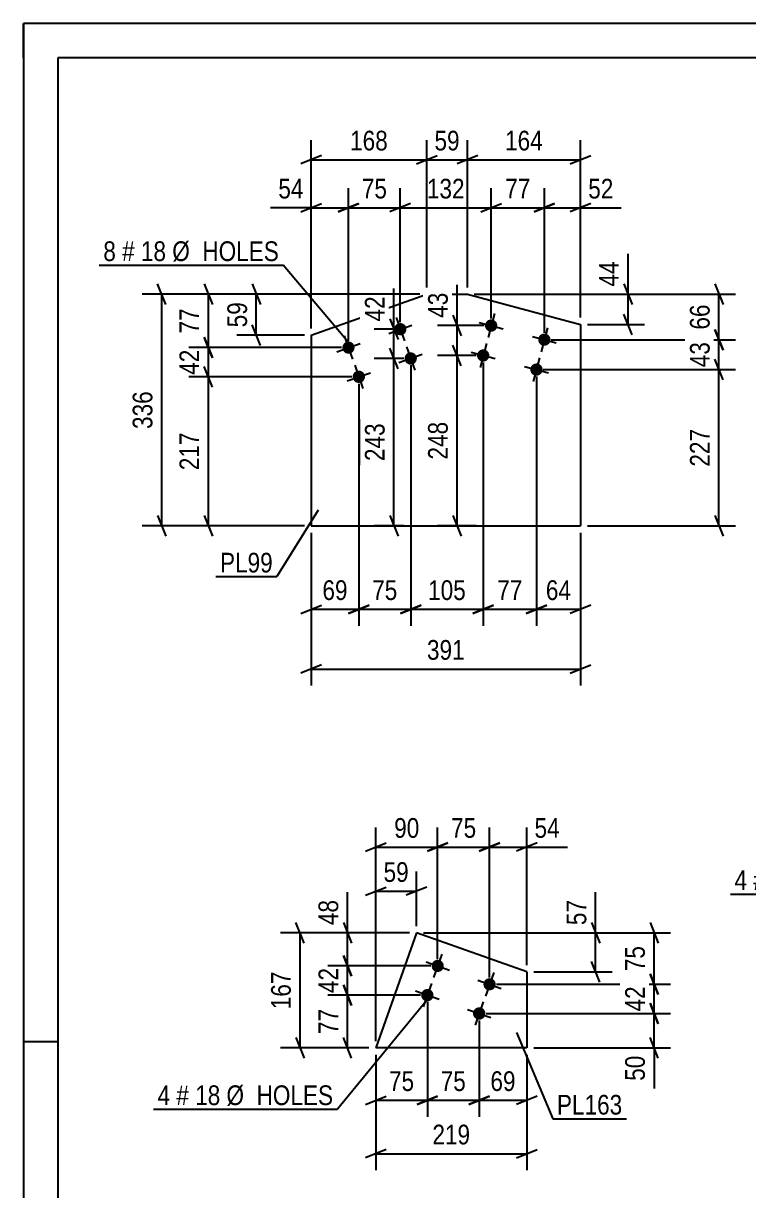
# Model space of a CAD drawing. Header units: millimetres. Extents: x 0 to 420, y 0 to 297.
# Drawn here: x 0 to 105.4, y 127.4 to 297 of the extents above; entities that cross this region are included whole.
import ezdxf

# ---------------------------------------------------------------- set-up
doc = ezdxf.new("R2010")
doc.units = ezdxf.units.MM
doc.styles.add('Arial Narrow', font='ARIALN.TTF', dxfattribs={"height": 0.2})

# ---------------------------------------------------------------- blocks, each defined once
blk = doc.blocks.new('Unknown-122569099-1133')
at = {"color": 5, "linetype": 'Continuous'}
for p, q in [((420, 297), (0, 297)), ((0, 297), (0, 0)), ((0, 292), (0, 297)), ((415, 292), (5, 292)), ((5, 292), (5, 5)), ((5, 149), (0, 149))]:
    blk.add_line(p, q, dxfattribs=at)
blk = doc.blocks.new('Bolt-122569099-8797 - 8791')
at = {"linetype": 'Continuous'}
for points in [[(61.08, 159.74, -1), (59.39, 160.34, -1)], [(68.62, 157.07, -1), (66.93, 157.67, -1)], [(59.58, 155.5, -1), (57.88, 156.1, -1)], [(67.12, 152.83, -1), (65.42, 153.43, -1)]]:
    blk.add_hatch(color=1, dxfattribs=at).paths.add_polyline_path(points)
at = {"color": 1, "linetype": 'Continuous'}
for p, q in [((60.84, 161.74), (59.63, 158.35)), ((58.54, 160.64), (61.93, 159.44)), ((66.08, 157.97), (69.47, 156.77)), ((68.38, 159.07), (67.17, 155.67)), ((57.03, 156.4), (60.43, 155.2)), ((59.33, 157.5), (58.13, 154.1)), ((66.87, 154.82), (65.67, 151.43)), ((64.58, 153.73), (67.97, 152.53))]:
    blk.add_line(p, q, dxfattribs=at)
blk = doc.blocks.new('Part-122569099-8802 - 8791')
at = {"color": 2, "linetype": 'Continuous'}
for p, q in [((57.16, 164.84), (51.24, 148.13)), ((73.19, 159.17), (57.16, 164.84)), ((73.19, 159.17), (73.19, 148.13)), ((73.19, 148.13), (51.24, 148.13))]:
    blk.add_line(p, q, dxfattribs=at)
blk = doc.blocks.new('Part-122569099-1240 - 1222')
at = {"color": 2, "linetype": 'Continuous'}
for p, q in [((41.85, 251.68), (58.64, 257.63)), ((58.64, 257.63), (64.56, 257.63)), ((64.56, 257.63), (80.99, 253.26)), ((80.99, 253.26), (80.99, 223.98)), ((41.85, 251.68), (41.85, 223.98)), ((41.85, 223.98), (80.99, 223.98))]:
    blk.add_line(p, q, dxfattribs=at)
blk = doc.blocks.new('Bolt-122569099-1273 - 1222')
at = {"linetype": 'Continuous'}
for points in [[(68.88, 252.86, -1), (67.14, 253.32, -1)], [(76.61, 250.8, -1), (74.87, 251.27, -1)], [(67.72, 248.51, -1), (65.98, 248.97, -1)], [(75.46, 246.45, -1), (73.72, 246.92, -1)]]:
    blk.add_hatch(color=1, dxfattribs=at).paths.add_polyline_path(points)
at = {"color": 1, "linetype": 'Continuous'}
for p, q in [((68.47, 254.83), (67.55, 251.35)), ((66.27, 253.55), (69.75, 252.63)), ((76.2, 252.77), (75.28, 249.29)), ((74, 251.5), (77.48, 250.57)), ((67.32, 250.48), (66.39, 247)), ((65.11, 249.2), (68.59, 248.28)), ((75.05, 248.42), (74.12, 244.95)), ((72.85, 247.15), (76.33, 246.22))]:
    blk.add_line(p, q, dxfattribs=at)
blk = doc.blocks.new('Bolt-122569099-1278 - 1222')
at = {"linetype": 'Continuous'}
for points in [[(55.65, 252.86, -1), (53.96, 252.26, -1)], [(48.11, 250.18, -1), (46.42, 249.58, -1)], [(57.16, 248.61, -1), (55.46, 248.01, -1)], [(49.62, 245.94, -1), (47.92, 245.34, -1)]]:
    blk.add_hatch(color=1, dxfattribs=at).paths.add_polyline_path(points)
at = {"color": 1, "linetype": 'Continuous'}
for p, q in [((53.11, 251.95), (56.5, 253.16)), ((54.2, 254.25), (55.41, 250.86)), ((46.66, 251.58), (47.87, 248.19)), ((45.57, 249.28), (48.96, 250.48)), ((55.71, 250.01), (56.91, 246.62)), ((54.61, 247.71), (58, 248.92)), ((47.07, 245.04), (50.46, 246.24)), ((48.17, 247.34), (49.37, 243.95))]:
    blk.add_line(p, q, dxfattribs=at)
blk = doc.blocks.new('StraightDimension-122569099-8805 - 8791')
at = {"color": 7, "linetype": 'Continuous'}
for p, q in [((46.52, 161.54), (47.72, 158.54)), ((59.23, 160.04), (44.27, 160.04)), ((47.12, 155.8), (47.12, 160.04)), ((47.72, 154.3), (46.52, 157.3)), ((57.73, 155.8), (44.27, 155.8))]:
    blk.add_line(p, q, dxfattribs=at)
at = {"color": 0}
blk.add_wipeout([(46.37, 160.35), (42.17, 160.35), (42.17, 155.49), (46.37, 155.49)], dxfattribs=at)
at = {"color": 3, "style": 'Arial Narrow'}
blk.add_text('42', height=2.863, rotation=90.0002, dxfattribs=at).set_placement((45.77, 156.09))
blk = doc.blocks.new('StraightDimension-122569099-8806 - 8791')
at = {"color": 7, "linetype": 'Continuous'}
for p, q in [((46.52, 157.3), (47.72, 154.3)), ((57.73, 155.8), (44.27, 155.8)), ((47.12, 148.13), (47.12, 155.8)), ((47.72, 146.63), (46.52, 149.63)), ((50.24, 148.13), (44.27, 148.13))]:
    blk.add_line(p, q, dxfattribs=at)
at = {"color": 0}
blk.add_wipeout([(46.37, 154.39), (42.17, 154.39), (42.17, 149.54), (46.37, 149.54)], dxfattribs=at)
at = {"color": 3, "style": 'Arial Narrow'}
blk.add_text('77', height=2.863, rotation=90.0002, dxfattribs=at).set_placement((45.77, 150.14))
blk = doc.blocks.new('StraightDimension-122569099-8804 - 8791')
at = {"color": 7, "linetype": 'Continuous'}
for p, q in [((46.52, 166.34), (47.72, 163.34)), ((56.16, 164.84), (44.27, 164.84)), ((47.12, 160.04), (47.12, 164.84)), ((47.72, 158.54), (46.52, 161.54)), ((59.23, 160.04), (44.27, 160.04))]:
    blk.add_line(p, q, dxfattribs=at)
at = {"color": 0}
blk.add_wipeout([(46.37, 170.23), (42.17, 170.23), (42.17, 165.37), (46.37, 165.37)], dxfattribs=at)
at = {"color": 7, "linetype": 'Continuous'}
blk.add_line((47.12, 164.84), (47.12, 170.75), dxfattribs=at)
blk.add_line((47.12, 164.84), (47.12, 170.75), dxfattribs=at)
at = {"color": 3, "style": 'Arial Narrow'}
blk.add_text('48', height=2.863, rotation=90.0002, dxfattribs=at).set_placement((45.77, 165.97))
blk = doc.blocks.new('StraightDimension-122569099-8907 - 8791')
at = {"color": 7, "linetype": 'Continuous'}
for p, q in [((51.24, 149.13), (51.24, 173.75)), ((57.16, 165.84), (57.16, 173.75)), ((49.74, 170.3), (52.74, 171.5)), ((58.66, 171.5), (55.66, 170.3)), ((51.24, 170.9), (57.16, 170.9))]:
    blk.add_line(p, q, dxfattribs=at)
at = {"color": 0}
blk.add_wipeout([(56.63, 171.65), (56.63, 175.85), (51.77, 175.85), (51.77, 171.65)], dxfattribs=at)
at = {"color": 3, "style": 'Arial Narrow'}
blk.add_text('59', height=2.863, dxfattribs=at).set_placement((52.37, 172.25))
blk = doc.blocks.new('StraightDimension-122569099-8843 - 8791')
at = {"color": 7, "linetype": 'Continuous'}
for p, q in [((66.27, 152.13), (66.27, 138.12)), ((73.19, 147.13), (73.19, 138.12)), ((64.77, 139.92), (67.77, 141.12)), ((74.69, 141.12), (71.69, 139.92)), ((66.27, 140.52), (73.19, 140.52))]:
    blk.add_line(p, q, dxfattribs=at)
at = {"color": 0}
blk.add_wipeout([(72.16, 141.27), (72.16, 145.47), (67.3, 145.47), (67.3, 141.27)], dxfattribs=at)
at = {"color": 3, "style": 'Arial Narrow'}
blk.add_text('69', height=2.863, dxfattribs=at).set_placement((67.9, 141.87))
blk = doc.blocks.new('StraightDimension-122569099-14510 - 8791')
at = {"color": 7, "linetype": 'Continuous'}
for p, q in [((91.1, 166.34), (92.3, 163.34)), ((58.16, 164.84), (94.1, 164.84)), ((91.7, 157.37), (91.7, 164.84)), ((92.3, 155.87), (91.1, 158.87)), ((68.77, 157.37), (94.1, 157.37))]:
    blk.add_line(p, q, dxfattribs=at)
at = {"color": 0}
blk.add_wipeout([(90.95, 163.53), (86.75, 163.53), (86.75, 158.68), (90.95, 158.68)], dxfattribs=at)
at = {"color": 3, "style": 'Arial Narrow'}
blk.add_text('75', height=2.863, rotation=90.0002, dxfattribs=at).set_placement((90.35, 159.28))
blk = doc.blocks.new('StraightDimension-122569099-8844 - 8791')
at = {"color": 7, "linetype": 'Continuous'}
for p, q in [((58.73, 154.8), (58.73, 138.12)), ((66.27, 152.13), (66.27, 138.12)), ((57.23, 139.92), (60.23, 141.12)), ((67.77, 141.12), (64.77, 139.92)), ((58.73, 140.52), (66.27, 140.52))]:
    blk.add_line(p, q, dxfattribs=at)
at = {"color": 0}
blk.add_wipeout([(64.93, 141.27), (64.93, 145.47), (60.07, 145.47), (60.07, 141.27)], dxfattribs=at)
at = {"color": 3, "style": 'Arial Narrow'}
blk.add_text('75', height=2.863, dxfattribs=at).set_placement((60.67, 141.87))
blk = doc.blocks.new('StraightDimension-122569099-14387 - 8791')
at = {"color": 7, "linetype": 'Continuous'}
for p, q in [((60.23, 161.04), (60.23, 180.16)), ((67.77, 158.37), (67.77, 180.16)), ((58.73, 176.71), (61.73, 177.91)), ((60.23, 177.31), (67.77, 177.31)), ((69.27, 177.91), (66.27, 176.71))]:
    blk.add_line(p, q, dxfattribs=at)
at = {"color": 0}
blk.add_wipeout([(66.43, 178.06), (66.43, 182.26), (61.58, 182.26), (61.58, 178.06)], dxfattribs=at)
at = {"color": 3, "style": 'Arial Narrow'}
blk.add_text('75', height=2.863, dxfattribs=at).set_placement((62.18, 178.66))
blk = doc.blocks.new('StraightDimension-122569099-8845 - 8791')
at = {"color": 7, "linetype": 'Continuous'}
for p, q in [((58.73, 154.8), (58.73, 138.12)), ((51.24, 147.13), (51.24, 138.12)), ((49.74, 139.92), (52.74, 141.12)), ((60.23, 141.12), (57.23, 139.92)), ((51.24, 140.52), (58.73, 140.52))]:
    blk.add_line(p, q, dxfattribs=at)
at = {"color": 0}
blk.add_wipeout([(57.41, 141.27), (57.41, 145.47), (52.56, 145.47), (52.56, 141.27)], dxfattribs=at)
at = {"color": 3, "style": 'Arial Narrow'}
blk.add_text('75', height=2.863, dxfattribs=at).set_placement((53.16, 141.87))
blk = doc.blocks.new('StraightDimension-122569099-8880 - 8791')
at = {"color": 7, "linetype": 'Continuous'}
for p, q in [((40.83, 163.34), (39.63, 166.34)), ((56.16, 164.84), (37.38, 164.84)), ((40.23, 148.13), (40.23, 164.84)), ((39.63, 149.63), (40.83, 146.63)), ((50.24, 148.13), (37.38, 148.13))]:
    blk.add_line(p, q, dxfattribs=at)
at = {"color": 0}
blk.add_wipeout([(39.48, 159.83), (35.28, 159.83), (35.28, 153.15), (39.48, 153.15)], dxfattribs=at)
at = {"color": 3, "style": 'Arial Narrow'}
blk.add_text('167', height=2.863, rotation=90.0002, dxfattribs=at).set_placement((38.88, 153.75))
blk = doc.blocks.new('StraightDimension-122569099-8887 - 8791')
at = {"color": 7, "linetype": 'Continuous'}
for p, q in [((82.59, 166.34), (83.79, 163.34)), ((58.16, 164.84), (85.59, 164.84)), ((83.19, 159.17), (83.19, 164.84)), ((83.79, 157.67), (82.59, 160.67)), ((74.19, 159.17), (85.59, 159.17))]:
    blk.add_line(p, q, dxfattribs=at)
at = {"color": 0}
blk.add_wipeout([(82.44, 170.23), (78.24, 170.23), (78.24, 165.37), (82.44, 165.37)], dxfattribs=at)
at = {"color": 7, "linetype": 'Continuous'}
blk.add_line((83.19, 164.84), (83.19, 170.75), dxfattribs=at)
blk.add_line((83.19, 164.84), (83.19, 170.75), dxfattribs=at)
at = {"color": 3, "style": 'Arial Narrow'}
blk.add_text('57', height=2.863, rotation=90.0002, dxfattribs=at).set_placement((81.84, 165.97))
blk = doc.blocks.new('StraightDimension-122569099-14388 - 8791')
at = {"color": 7, "linetype": 'Continuous'}
for p, q in [((51.24, 149.13), (51.24, 180.16)), ((60.23, 161.04), (60.23, 180.16)), ((49.74, 176.71), (52.74, 177.91)), ((51.24, 177.31), (60.23, 177.31)), ((61.73, 177.91), (58.73, 176.71))]:
    blk.add_line(p, q, dxfattribs=at)
at = {"color": 0}
blk.add_wipeout([(58.16, 178.06), (58.16, 182.26), (53.31, 182.26), (53.31, 178.06)], dxfattribs=at)
at = {"color": 3, "style": 'Arial Narrow'}
blk.add_text('90', height=2.863, dxfattribs=at).set_placement((53.91, 178.66))
blk = doc.blocks.new('StraightDimension-122569099-8902 - 8791')
at = {"color": 7, "linetype": 'Continuous'}
for p, q in [((51.24, 147.13), (51.24, 130.36)), ((73.19, 147.13), (73.19, 130.36)), ((52.74, 133.36), (49.74, 132.16)), ((51.24, 132.76), (73.19, 132.76)), ((71.69, 132.16), (74.69, 133.36))]:
    blk.add_line(p, q, dxfattribs=at)
at = {"color": 0}
blk.add_wipeout([(65.55, 133.51), (65.55, 137.71), (58.87, 137.71), (58.87, 133.51)], dxfattribs=at)
at = {"color": 3, "style": 'Arial Narrow'}
blk.add_text('219', height=2.863, dxfattribs=at).set_placement((59.47, 134.11))
blk = doc.blocks.new('StraightDimension-122569099-14386 - 8791')
at = {"color": 7, "linetype": 'Continuous'}
for p, q in [((67.77, 158.37), (67.77, 180.16)), ((73.19, 160.17), (73.19, 180.16)), ((66.27, 176.71), (69.27, 177.91)), ((67.77, 177.31), (73.19, 177.31)), ((74.69, 177.91), (71.69, 176.71))]:
    blk.add_line(p, q, dxfattribs=at)
at = {"color": 0}
blk.add_wipeout([(78.57, 178.06), (78.57, 182.26), (73.71, 182.26), (73.71, 178.06)], dxfattribs=at)
at = {"color": 7, "linetype": 'Continuous'}
blk.add_line((73.19, 177.31), (79.09, 177.31), dxfattribs=at)
blk.add_line((73.19, 177.31), (79.09, 177.31), dxfattribs=at)
at = {"color": 3, "style": 'Arial Narrow'}
blk.add_text('54', height=2.863, dxfattribs=at).set_placement((74.31, 178.66))
blk = doc.blocks.new('StraightDimension-122569099-14511 - 8791')
at = {"color": 7, "linetype": 'Continuous'}
for p, q in [((91.1, 158.87), (92.3, 155.87)), ((68.77, 157.37), (94.1, 157.37)), ((91.7, 153.13), (91.7, 157.37)), ((92.3, 151.63), (91.1, 154.63)), ((67.27, 153.13), (94.1, 153.13))]:
    blk.add_line(p, q, dxfattribs=at)
at = {"color": 0}
blk.add_wipeout([(90.95, 157.68), (86.75, 157.68), (86.75, 152.82), (90.95, 152.82)], dxfattribs=at)
at = {"color": 3, "style": 'Arial Narrow'}
blk.add_text('42', height=2.863, rotation=90.0002, dxfattribs=at).set_placement((90.35, 153.42))
blk = doc.blocks.new('StraightDimension-122569099-14512 - 8791')
at = {"color": 7, "linetype": 'Continuous'}
for p, q in [((91.1, 154.63), (92.3, 151.63)), ((67.27, 153.13), (94.1, 153.13)), ((91.7, 148.13), (91.7, 153.13)), ((92.3, 146.63), (91.1, 149.63)), ((74.19, 148.13), (94.1, 148.13))]:
    blk.add_line(p, q, dxfattribs=at)
at = {"color": 0}
blk.add_wipeout([(90.95, 147.61), (86.75, 147.61), (86.75, 142.75), (90.95, 142.75)], dxfattribs=at)
at = {"color": 7, "linetype": 'Continuous'}
blk.add_line((91.7, 148.13), (91.7, 142.22), dxfattribs=at)
blk.add_line((91.7, 148.13), (91.7, 142.22), dxfattribs=at)
at = {"color": 3, "style": 'Arial Narrow'}
blk.add_text('50', height=2.863, rotation=90.0002, dxfattribs=at).set_placement((90.35, 143.35))
blk = doc.blocks.new('StraightDimension-122569099-1489 - 1222')
at = {"color": 7, "linetype": 'Continuous'}
for p, q in [((66.85, 247.74), (66.85, 209.46)), ((56.31, 247.31), (56.31, 209.46)), ((54.81, 211.26), (57.81, 212.46)), ((68.35, 212.46), (65.35, 211.26)), ((56.31, 211.86), (66.85, 211.86))]:
    blk.add_line(p, q, dxfattribs=at)
at = {"color": 0}
blk.add_wipeout([(64.92, 212.61), (64.92, 216.81), (58.24, 216.81), (58.24, 212.61)], dxfattribs=at)
at = {"color": 3, "style": 'Arial Narrow'}
blk.add_text('105', height=2.863, dxfattribs=at).set_placement((58.84, 213.21))
blk = doc.blocks.new('StraightDimension-122569099-1297 - 1222')
at = {"color": 7, "linetype": 'Continuous'}
for p, q in [((63.65, 247.24), (62.45, 250.24)), ((65.85, 248.74), (60.2, 248.74)), ((63.05, 223.98), (63.05, 248.74)), ((65.85, 223.98), (60.2, 223.98)), ((62.45, 225.48), (63.65, 222.48))]:
    blk.add_line(p, q, dxfattribs=at)
at = {"color": 0}
blk.add_wipeout([(62.3, 239.7), (58.1, 239.7), (58.1, 233.02), (62.3, 233.02)], dxfattribs=at)
at = {"color": 3, "style": 'Arial Narrow'}
blk.add_text('248', height=2.863, rotation=90.0002, dxfattribs=at).set_placement((61.7, 233.62))
blk = doc.blocks.new('StraightDimension-122569099-1481 - 1222')
at = {"color": 7, "linetype": 'Continuous'}
for p, q in [((56.31, 247.31), (56.31, 209.46)), ((48.77, 244.64), (48.77, 209.46)), ((47.27, 211.26), (50.27, 212.46)), ((57.81, 212.46), (54.81, 211.26)), ((48.77, 211.86), (56.31, 211.86))]:
    blk.add_line(p, q, dxfattribs=at)
at = {"color": 0}
blk.add_wipeout([(54.97, 212.61), (54.97, 216.81), (50.11, 216.81), (50.11, 212.61)], dxfattribs=at)
at = {"color": 3, "style": 'Arial Narrow'}
blk.add_text('75', height=2.863, dxfattribs=at).set_placement((50.71, 213.21))
blk = doc.blocks.new('StraightDimension-122569099-1383 - 1222')
at = {"color": 7, "linetype": 'Continuous'}
for p, q in [((87.31, 259.13), (88.51, 256.13)), ((65.56, 257.63), (90.31, 257.63)), ((87.91, 253.26), (87.91, 257.63)), ((88.51, 251.76), (87.31, 254.76)), ((81.99, 253.26), (90.31, 253.26))]:
    blk.add_line(p, q, dxfattribs=at)
at = {"color": 0}
blk.add_wipeout([(87.16, 263.01), (82.96, 263.01), (82.96, 258.15), (87.16, 258.15)], dxfattribs=at)
at = {"color": 7, "linetype": 'Continuous'}
blk.add_line((87.91, 257.63), (87.91, 263.53), dxfattribs=at)
blk.add_line((87.91, 257.63), (87.91, 263.53), dxfattribs=at)
at = {"color": 3, "style": 'Arial Narrow'}
blk.add_text('44', height=2.863, rotation=90.0002, dxfattribs=at).set_placement((86.56, 258.75))
blk = doc.blocks.new('StraightDimension-122569099-1458 - 1222')
at = {"color": 7, "linetype": 'Continuous'}
for p, q in [((26.31, 251.38), (27.51, 248.38)), ((46.26, 249.88), (24.06, 249.88)), ((26.91, 245.64), (26.91, 249.88)), ((27.51, 244.14), (26.31, 247.14)), ((47.77, 245.64), (24.06, 245.64))]:
    blk.add_line(p, q, dxfattribs=at)
at = {"color": 0}
blk.add_wipeout([(26.16, 250.19), (21.96, 250.19), (21.96, 245.33), (26.16, 245.33)], dxfattribs=at)
at = {"color": 3, "style": 'Arial Narrow'}
blk.add_text('42', height=2.863, rotation=90.0002, dxfattribs=at).set_placement((25.56, 245.93))
blk = doc.blocks.new('StraightDimension-122569099-1330 - 1222')
at = {"color": 7, "linetype": 'Continuous'}
for p, q in [((53.27, 254.06), (54.47, 251.06)), ((53.8, 252.56), (51.02, 252.56)), ((53.87, 248.31), (53.87, 252.56)), ((54.47, 246.81), (53.27, 249.81)), ((55.31, 248.31), (51.02, 248.31))]:
    blk.add_line(p, q, dxfattribs=at)
at = {"color": 0}
blk.add_wipeout([(53.12, 257.94), (48.92, 257.94), (48.92, 253.08), (53.12, 253.08)], dxfattribs=at)
at = {"color": 7, "linetype": 'Continuous'}
blk.add_line((53.87, 252.56), (53.87, 258.46), dxfattribs=at)
blk.add_line((53.87, 252.56), (53.87, 258.46), dxfattribs=at)
at = {"color": 3, "style": 'Arial Narrow'}
blk.add_text('42', height=2.863, rotation=90.0002, dxfattribs=at).set_placement((52.52, 253.68))
blk = doc.blocks.new('StraightDimension-122569099-1317 - 1222')
at = {"color": 7, "linetype": 'Continuous'}
for p, q in [((54.47, 246.81), (53.27, 249.81)), ((55.31, 248.31), (51.02, 248.31)), ((53.87, 223.98), (53.87, 248.31)), ((55.31, 223.98), (51.02, 223.98)), ((53.27, 225.48), (54.47, 222.48))]:
    blk.add_line(p, q, dxfattribs=at)
at = {"color": 0}
blk.add_wipeout([(53.12, 239.49), (48.92, 239.49), (48.92, 232.8), (53.12, 232.8)], dxfattribs=at)
at = {"color": 3, "style": 'Arial Narrow'}
blk.add_text('243', height=2.863, rotation=90.0002, dxfattribs=at).set_placement((52.52, 233.4))
blk = doc.blocks.new('StraightDimension-122569099-1280 - 1222')
at = {"color": 7, "linetype": 'Continuous'}
for p, q in [((62.45, 254.59), (63.65, 251.59)), ((67.01, 253.09), (60.2, 253.09)), ((63.05, 248.74), (63.05, 253.09)), ((63.65, 247.24), (62.45, 250.24)), ((65.85, 248.74), (60.2, 248.74))]:
    blk.add_line(p, q, dxfattribs=at)
at = {"color": 0}
blk.add_wipeout([(62.3, 258.47), (58.1, 258.47), (58.1, 253.61), (62.3, 253.61)], dxfattribs=at)
at = {"color": 7, "linetype": 'Continuous'}
blk.add_line((63.05, 253.09), (63.05, 259), dxfattribs=at)
blk.add_line((63.05, 253.09), (63.05, 259), dxfattribs=at)
at = {"color": 3, "style": 'Arial Narrow'}
blk.add_text('43', height=2.863, rotation=90.0002, dxfattribs=at).set_placement((61.7, 254.21))
blk = doc.blocks.new('StraightDimension-122569099-1342 - 1222')
at = {"color": 7, "linetype": 'Continuous'}
for p, q in [((64.56, 258.63), (64.56, 280.03)), ((80.99, 254.26), (80.99, 280.03)), ((66.06, 277.78), (63.06, 276.58)), ((64.56, 277.18), (80.99, 277.18)), ((79.49, 276.58), (82.49, 277.78))]:
    blk.add_line(p, q, dxfattribs=at)
at = {"color": 0}
blk.add_wipeout([(76.12, 277.93), (76.12, 282.13), (69.43, 282.13), (69.43, 277.93)], dxfattribs=at)
at = {"color": 3, "style": 'Arial Narrow'}
blk.add_text('164', height=2.863, dxfattribs=at).set_placement((70.03, 278.53))
blk = doc.blocks.new('StraightDimension-122569099-1421 - 1222')
at = {"color": 7, "linetype": 'Continuous'}
for p, q in [((54.8, 253.56), (54.8, 273.05)), ((68.01, 254.09), (68.01, 273.05)), ((56.3, 270.8), (53.3, 269.6)), ((54.8, 270.2), (68.01, 270.2)), ((66.51, 269.6), (69.51, 270.8))]:
    blk.add_line(p, q, dxfattribs=at)
at = {"color": 0}
blk.add_wipeout([(64.75, 270.95), (64.75, 275.15), (58.07, 275.15), (58.07, 270.95)], dxfattribs=at)
at = {"color": 3, "style": 'Arial Narrow'}
blk.add_text('132', height=2.863, dxfattribs=at).set_placement((58.67, 271.55))
blk = doc.blocks.new('StraightDimension-122569099-1357 - 1222')
at = {"color": 7, "linetype": 'Continuous'}
for p, q in [((58.64, 258.63), (58.64, 280.03)), ((64.56, 258.63), (64.56, 280.03)), ((57.14, 276.58), (60.14, 277.78)), ((58.64, 277.18), (64.56, 277.18)), ((66.06, 277.78), (63.06, 276.58))]:
    blk.add_line(p, q, dxfattribs=at)
at = {"color": 0}
blk.add_wipeout([(64.03, 277.93), (64.03, 282.13), (59.17, 282.13), (59.17, 277.93)], dxfattribs=at)
at = {"color": 3, "style": 'Arial Narrow'}
blk.add_text('59', height=2.863, dxfattribs=at).set_placement((59.77, 278.53))
blk = doc.blocks.new('StraightDimension-122569099-1431 - 1222')
at = {"color": 7, "linetype": 'Continuous'}
for p, q in [((68.01, 254.09), (68.01, 273.05)), ((75.74, 252.03), (75.74, 273.05)), ((66.51, 269.6), (69.51, 270.8)), ((68.01, 270.2), (75.74, 270.2)), ((77.24, 270.8), (74.24, 269.6))]:
    blk.add_line(p, q, dxfattribs=at)
at = {"color": 0}
blk.add_wipeout([(74.3, 270.95), (74.3, 275.15), (69.45, 275.15), (69.45, 270.95)], dxfattribs=at)
at = {"color": 3, "style": 'Arial Narrow'}
blk.add_text('77', height=2.863, dxfattribs=at).set_placement((70.05, 271.55))
blk = doc.blocks.new('StraightDimension-122569099-1367 - 1222')
at = {"color": 7, "linetype": 'Continuous'}
for p, q in [((41.85, 252.68), (41.85, 280.03)), ((58.64, 258.63), (58.64, 280.03)), ((43.35, 277.78), (40.35, 276.58)), ((41.85, 277.18), (58.64, 277.18)), ((57.14, 276.58), (60.14, 277.78))]:
    blk.add_line(p, q, dxfattribs=at)
at = {"color": 0}
blk.add_wipeout([(53.59, 277.93), (53.59, 282.13), (46.9, 282.13), (46.9, 277.93)], dxfattribs=at)
at = {"color": 3, "style": 'Arial Narrow'}
blk.add_text('168', height=2.863, dxfattribs=at).set_placement((47.5, 278.53))
blk = doc.blocks.new('StraightDimension-122569099-1378 - 1222')
at = {"color": 7, "linetype": 'Continuous'}
for p, q in [((41.85, 222.98), (41.85, 200.78)), ((80.99, 222.98), (80.99, 200.78)), ((43.35, 203.78), (40.35, 202.58)), ((79.49, 202.58), (82.49, 203.78)), ((41.85, 203.18), (80.99, 203.18))]:
    blk.add_line(p, q, dxfattribs=at)
at = {"color": 0}
blk.add_wipeout([(64.76, 203.93), (64.76, 208.13), (58.08, 208.13), (58.08, 203.93)], dxfattribs=at)
at = {"color": 3, "style": 'Arial Narrow'}
blk.add_text('391', height=2.863, dxfattribs=at).set_placement((58.68, 204.53))
blk = doc.blocks.new('StraightDimension-122569099-1392 - 1222')
at = {"color": 7, "linetype": 'Continuous'}
for p, q in [((33.27, 259.13), (34.47, 256.13)), ((57.64, 257.63), (31.02, 257.63)), ((33.87, 251.68), (33.87, 257.63)), ((34.47, 250.18), (33.27, 253.18)), ((40.85, 251.68), (31.02, 251.68))]:
    blk.add_line(p, q, dxfattribs=at)
at = {"color": 0}
blk.add_wipeout([(33.12, 257.08), (28.92, 257.08), (28.92, 252.23), (33.12, 252.23)], dxfattribs=at)
at = {"color": 3, "style": 'Arial Narrow'}
blk.add_text('59', height=2.863, rotation=90.0002, dxfattribs=at).set_placement((32.52, 252.83))
blk = doc.blocks.new('StraightDimension-122569099-1401 - 1222')
at = {"color": 7, "linetype": 'Continuous'}
for p, q in [((41.85, 252.68), (41.85, 273.05)), ((47.26, 250.88), (47.26, 273.05)), ((40.35, 269.6), (43.35, 270.8)), ((41.85, 270.2), (47.26, 270.2)), ((48.76, 270.8), (45.76, 269.6))]:
    blk.add_line(p, q, dxfattribs=at)
at = {"color": 0}
blk.add_wipeout([(41.33, 270.95), (41.33, 275.15), (36.47, 275.15), (36.47, 270.95)], dxfattribs=at)
at = {"color": 7, "linetype": 'Continuous'}
blk.add_line((41.85, 270.2), (35.95, 270.2), dxfattribs=at)
blk.add_line((41.85, 270.2), (35.95, 270.2), dxfattribs=at)
at = {"color": 3, "style": 'Arial Narrow'}
blk.add_text('54', height=2.863, dxfattribs=at).set_placement((37.07, 271.55))
blk = doc.blocks.new('StraightDimension-122569099-1475 - 1222')
at = {"color": 7, "linetype": 'Continuous'}
for p, q in [((48.77, 244.64), (48.77, 209.46)), ((41.85, 222.98), (41.85, 209.46)), ((40.35, 211.26), (43.35, 212.46)), ((50.27, 212.46), (47.27, 211.26)), ((41.85, 211.86), (48.77, 211.86))]:
    blk.add_line(p, q, dxfattribs=at)
at = {"color": 0}
blk.add_wipeout([(47.74, 212.61), (47.74, 216.81), (42.88, 216.81), (42.88, 212.61)], dxfattribs=at)
at = {"color": 3, "style": 'Arial Narrow'}
blk.add_text('69', height=2.863, dxfattribs=at).set_placement((43.48, 213.21))
blk = doc.blocks.new('StraightDimension-122569099-1411 - 1222')
at = {"color": 7, "linetype": 'Continuous'}
for p, q in [((47.26, 250.88), (47.26, 273.05)), ((54.8, 253.56), (54.8, 273.05)), ((45.76, 269.6), (48.76, 270.8)), ((47.26, 270.2), (54.8, 270.2)), ((56.3, 270.8), (53.3, 269.6))]:
    blk.add_line(p, q, dxfattribs=at)
at = {"color": 0}
blk.add_wipeout([(53.46, 270.95), (53.46, 275.15), (48.61, 275.15), (48.61, 270.95)], dxfattribs=at)
at = {"color": 3, "style": 'Arial Narrow'}
blk.add_text('75', height=2.863, dxfattribs=at).set_placement((49.21, 271.55))
blk = doc.blocks.new('StraightDimension-122569099-1505 - 1222')
at = {"color": 7, "linetype": 'Continuous'}
for p, q in [((74.59, 245.69), (74.59, 209.46)), ((80.99, 222.98), (80.99, 209.46)), ((73.09, 211.26), (76.09, 212.46)), ((82.49, 212.46), (79.49, 211.26)), ((74.59, 211.86), (80.99, 211.86))]:
    blk.add_line(p, q, dxfattribs=at)
at = {"color": 0}
blk.add_wipeout([(80.22, 212.61), (80.22, 216.81), (75.36, 216.81), (75.36, 212.61)], dxfattribs=at)
at = {"color": 3, "style": 'Arial Narrow'}
blk.add_text('64', height=2.863, dxfattribs=at).set_placement((75.96, 213.21))
blk = doc.blocks.new('StraightDimension-122569099-1441 - 1222')
at = {"color": 7, "linetype": 'Continuous'}
for p, q in [((75.74, 252.03), (75.74, 273.05)), ((80.99, 254.26), (80.99, 273.05)), ((74.24, 269.6), (77.24, 270.8)), ((75.74, 270.2), (80.99, 270.2)), ((82.49, 270.8), (79.49, 269.6))]:
    blk.add_line(p, q, dxfattribs=at)
at = {"color": 0}
blk.add_wipeout([(86.37, 270.95), (86.37, 275.15), (81.52, 275.15), (81.52, 270.95)], dxfattribs=at)
at = {"color": 7, "linetype": 'Continuous'}
blk.add_line((80.99, 270.2), (86.9, 270.2), dxfattribs=at)
blk.add_line((80.99, 270.2), (86.9, 270.2), dxfattribs=at)
at = {"color": 3, "style": 'Arial Narrow'}
blk.add_text('52', height=2.863, dxfattribs=at).set_placement((82.12, 271.55))
blk = doc.blocks.new('StraightDimension-122569099-1452 - 1222')
at = {"color": 7, "linetype": 'Continuous'}
for p, q in [((27.51, 244.14), (26.31, 247.14)), ((47.77, 245.64), (24.06, 245.64)), ((26.91, 223.98), (26.91, 245.64)), ((40.85, 223.98), (24.06, 223.98)), ((26.31, 225.48), (27.51, 222.48))]:
    blk.add_line(p, q, dxfattribs=at)
at = {"color": 0}
blk.add_wipeout([(26.16, 238.15), (21.96, 238.15), (21.96, 231.47), (26.16, 231.47)], dxfattribs=at)
at = {"color": 3, "style": 'Arial Narrow'}
blk.add_text('217', height=2.863, rotation=90.0002, dxfattribs=at).set_placement((25.56, 232.07))
blk = doc.blocks.new('StraightDimension-122569099-1466 - 1222')
at = {"color": 7, "linetype": 'Continuous'}
for p, q in [((26.31, 259.13), (27.51, 256.13)), ((57.64, 257.63), (24.06, 257.63)), ((26.91, 249.88), (26.91, 257.63)), ((27.51, 248.38), (26.31, 251.38)), ((46.26, 249.88), (24.06, 249.88))]:
    blk.add_line(p, q, dxfattribs=at)
at = {"color": 0}
blk.add_wipeout([(26.16, 256.18), (21.96, 256.18), (21.96, 251.33), (26.16, 251.33)], dxfattribs=at)
at = {"color": 3, "style": 'Arial Narrow'}
blk.add_text('77', height=2.863, rotation=90.0002, dxfattribs=at).set_placement((25.56, 251.93))
blk = doc.blocks.new('StraightDimension-122569099-1497 - 1222')
at = {"color": 7, "linetype": 'Continuous'}
for p, q in [((66.85, 247.74), (66.85, 209.46)), ((74.59, 245.69), (74.59, 209.46)), ((65.35, 211.26), (68.35, 212.46)), ((76.09, 212.46), (73.09, 211.26)), ((66.85, 211.86), (74.59, 211.86))]:
    blk.add_line(p, q, dxfattribs=at)
at = {"color": 0}
blk.add_wipeout([(73.15, 212.61), (73.15, 216.81), (68.29, 216.81), (68.29, 212.61)], dxfattribs=at)
at = {"color": 3, "style": 'Arial Narrow'}
blk.add_text('77', height=2.863, dxfattribs=at).set_placement((68.89, 213.21))
blk = doc.blocks.new('StraightDimension-122569099-1512 - 1222')
at = {"color": 7, "linetype": 'Continuous'}
for p, q in [((20.71, 256.13), (19.51, 259.13)), ((57.64, 257.63), (17.26, 257.63)), ((20.11, 223.98), (20.11, 257.63)), ((40.85, 223.98), (17.26, 223.98)), ((19.51, 225.48), (20.71, 222.48))]:
    blk.add_line(p, q, dxfattribs=at)
at = {"color": 0}
blk.add_wipeout([(19.36, 244.15), (15.16, 244.15), (15.16, 237.46), (19.36, 237.46)], dxfattribs=at)
at = {"color": 3, "style": 'Arial Narrow'}
blk.add_text('336', height=2.863, rotation=90.0002, dxfattribs=at).set_placement((18.76, 238.06))
blk = doc.blocks.new('StraightDimension-122569099-1519 - 1222')
at = {"color": 7, "linetype": 'Continuous'}
for p, q in [((100.52, 259.13), (101.72, 256.13)), ((65.56, 257.63), (103.52, 257.63)), ((101.12, 251.03), (101.12, 257.63)), ((76.74, 251.03), (103.52, 251.03)), ((101.72, 249.53), (100.52, 252.53))]:
    blk.add_line(p, q, dxfattribs=at)
at = {"color": 0}
blk.add_wipeout([(100.37, 256.76), (96.17, 256.76), (96.17, 251.9), (100.37, 251.9)], dxfattribs=at)
at = {"color": 3, "style": 'Arial Narrow'}
blk.add_text('66', height=2.863, rotation=90.0002, dxfattribs=at).set_placement((99.77, 252.5))
blk = doc.blocks.new('StraightDimension-122569099-1527 - 1222')
at = {"color": 7, "linetype": 'Continuous'}
for p, q in [((76.74, 251.03), (103.52, 251.03)), ((100.52, 252.53), (101.72, 249.53)), ((101.12, 246.69), (101.12, 251.03)), ((101.72, 245.19), (100.52, 248.19)), ((75.59, 246.69), (103.52, 246.69))]:
    blk.add_line(p, q, dxfattribs=at)
at = {"color": 0}
blk.add_wipeout([(100.37, 251.29), (96.17, 251.29), (96.17, 246.43), (100.37, 246.43)], dxfattribs=at)
at = {"color": 3, "style": 'Arial Narrow'}
blk.add_text('43', height=2.863, rotation=90.0002, dxfattribs=at).set_placement((99.77, 247.03))
blk = doc.blocks.new('StraightDimension-122569099-1535 - 1222')
at = {"color": 7, "linetype": 'Continuous'}
for p, q in [((101.72, 245.19), (100.52, 248.19)), ((75.59, 246.69), (103.52, 246.69)), ((101.12, 223.98), (101.12, 246.69)), ((81.99, 223.98), (103.52, 223.98)), ((100.52, 225.48), (101.72, 222.48))]:
    blk.add_line(p, q, dxfattribs=at)
at = {"color": 0}
blk.add_wipeout([(100.37, 238.67), (96.17, 238.67), (96.17, 231.99), (100.37, 231.99)], dxfattribs=at)
at = {"color": 3, "style": 'Arial Narrow'}
blk.add_text('227', height=2.863, rotation=90.0002, dxfattribs=at).set_placement((99.77, 232.59))
blk = doc.blocks.new('Mark-122569099-8793 - 8791')
at = {"color": 0}
for points in [[(21.35, 139.82), (21.35, 142.82), (19.52, 142.82), (19.52, 139.82)], [(24.08, 139.82), (24.08, 142.82), (22.25, 142.82), (22.25, 139.82)], [(28.63, 139.82), (28.63, 142.82), (24.98, 142.82), (24.98, 139.82)], [(45.06, 139.82), (45.06, 142.82), (29.53, 142.82), (29.53, 139.82)]]:
    blk.add_wipeout(points, dxfattribs=at)
for points in [[(21.35, 139.82), (21.35, 142.82), (19.52, 142.82), (19.52, 139.82)], [(24.08, 139.82), (24.08, 142.82), (22.25, 142.82), (22.25, 139.82)], [(28.63, 139.82), (28.63, 142.82), (24.98, 142.82), (24.98, 139.82)], [(45.06, 139.82), (45.06, 142.82), (29.53, 142.82), (29.53, 139.82)]]:
    blk.add_wipeout(points, dxfattribs=at)
at = {"color": 7, "linetype": 'Continuous'}
for p in [(59, 155.47), (18.92, 139.22)]:
    blk.add_line(p, (45.66, 139.22), dxfattribs=at)
at = {"color": 3, "style": 'Arial Narrow'}
for s, height, p in [('4', 2.86, (19.52, 139.82)), ('#', 2.86, (22.25, 139.82)), ('18', 2.863, (24.98, 139.82)), ('Ø  HOLES', 2.863, (29.53, 139.82))]:
    blk.add_text(s, height=height, dxfattribs=at).set_placement(p)
blk = doc.blocks.new('Mark-122569099-8798 - 8791')
at = {"color": 0}
blk.add_wipeout([(87.08, 138.44), (87.08, 141.44), (77.57, 141.44), (77.57, 138.44)], dxfattribs=at)
blk.add_wipeout([(87.08, 138.44), (87.08, 141.44), (77.57, 141.44), (77.57, 138.44)], dxfattribs=at)
at = {"color": 30, "linetype": 'Continuous'}
for p, q in [((71.7, 150.36), (76.97, 137.84)), ((76.97, 137.84), (87.68, 137.84))]:
    blk.add_line(p, q, dxfattribs=at)
at = {"color": 3, "style": 'Arial Narrow'}
blk.add_text('PL163', height=2.863, dxfattribs=at).set_placement((77.57, 138.44))
blk = doc.blocks.new('Mark-122569099-1235 - 1222')
at = {"color": 0}
blk.add_wipeout([(36.26, 217.21), (36.26, 220.21), (28.59, 220.21), (28.59, 217.21)], dxfattribs=at)
blk.add_wipeout([(36.26, 217.21), (36.26, 220.21), (28.59, 220.21), (28.59, 217.21)], dxfattribs=at)
at = {"color": 30, "linetype": 'Continuous'}
for p in [(42.84, 226.27), (27.99, 216.61)]:
    blk.add_line(p, (36.86, 216.61), dxfattribs=at)
at = {"color": 3, "style": 'Arial Narrow'}
blk.add_text('PL99', height=2.863, dxfattribs=at).set_placement((28.59, 217.21))
blk = doc.blocks.new('MarkSet-122569099-1569 - 1222')
at = {"color": 0}
for points in [[(13.46, 262.46), (13.46, 265.46), (11.63, 265.46), (11.63, 262.46)], [(16.19, 262.46), (16.19, 265.46), (14.36, 265.46), (14.36, 262.46)], [(20.75, 262.46), (20.75, 265.46), (17.09, 265.46), (17.09, 262.46)], [(37.17, 262.46), (37.17, 265.46), (21.65, 265.46), (21.65, 262.46)]]:
    blk.add_wipeout(points, dxfattribs=at)
for points in [[(13.46, 262.46), (13.46, 265.46), (11.63, 265.46), (11.63, 262.46)], [(16.19, 262.46), (16.19, 265.46), (14.36, 265.46), (14.36, 262.46)], [(20.75, 262.46), (20.75, 265.46), (17.09, 265.46), (17.09, 262.46)], [(37.17, 262.46), (37.17, 265.46), (21.65, 265.46), (21.65, 262.46)]]:
    blk.add_wipeout(points, dxfattribs=at)
at = {"color": 7, "linetype": 'Continuous'}
for p in [(11.03, 261.86), (47.78, 250.02)]:
    blk.add_line(p, (37.77, 261.86), dxfattribs=at)
at = {"color": 3, "style": 'Arial Narrow'}
for s, height, p in [('8', 2.86, (11.63, 262.46)), ('#', 2.86, (14.36, 262.46)), ('18', 2.863, (17.09, 262.46)), ('Ø  HOLES', 2.863, (21.65, 262.46))]:
    blk.add_text(s, height=height, dxfattribs=at).set_placement(p)
blk = doc.blocks.new('Mark-122569099-8643 - 8641')
at = {"color": 0}
for points in [[(105.21, 171.08), (105.21, 174.08), (103.38, 174.08), (103.38, 171.08)], [(107.94, 171.08), (107.94, 174.08), (106.11, 174.08), (106.11, 171.08)], [(112.5, 171.08), (112.5, 174.08), (108.84, 174.08), (108.84, 171.08)], [(128.92, 171.08), (128.92, 174.08), (113.4, 174.08), (113.4, 171.08)]]:
    blk.add_wipeout(points, dxfattribs=at)
for points in [[(105.21, 171.08), (105.21, 174.08), (103.38, 174.08), (103.38, 171.08)], [(107.94, 171.08), (107.94, 174.08), (106.11, 174.08), (106.11, 171.08)], [(112.5, 171.08), (112.5, 174.08), (108.84, 174.08), (108.84, 171.08)], [(128.92, 171.08), (128.92, 174.08), (113.4, 174.08), (113.4, 171.08)]]:
    blk.add_wipeout(points, dxfattribs=at)
at = {"color": 7, "linetype": 'Continuous'}
for p in [(102.78, 170.48), (137.23, 157.36)]:
    blk.add_line(p, (129.52, 170.48), dxfattribs=at)
at = {"color": 3, "style": 'Arial Narrow'}
for s, height, p in [('4', 2.86, (103.38, 171.08)), ('#', 2.86, (106.11, 171.08)), ('18', 2.863, (108.84, 171.08)), ('Ø  HOLES', 2.863, (113.4, 171.08))]:
    blk.add_text(s, height=height, dxfattribs=at).set_placement(p)

msp = doc.modelspace()

# ---------------------------------------------------------------- block references
for name in ['Unknown-122569099-1133', 'Part-122569099-1240 - 1222', 'Bolt-122569099-1273 - 1222', 'Bolt-122569099-1278 - 1222', 'Part-122569099-8802 - 8791', 'Bolt-122569099-8797 - 8791']:
    msp.add_blockref(name, (0, 0))

# ---------------------------------------------------------------- next in the draw order: block references
for name in ['StraightDimension-122569099-1383 - 1222', 'StraightDimension-122569099-1489 - 1222', 'Mark-122569099-8643 - 8641', 'StraightDimension-122569099-8805 - 8791', 'StraightDimension-122569099-8843 - 8791']:
    msp.add_blockref(name, (0, 0))

# ---------------------------------------------------------------- next in the draw order: block references
for name in ['StraightDimension-122569099-1297 - 1222', 'StraightDimension-122569099-8804 - 8791', 'StraightDimension-122569099-8806 - 8791']:
    msp.add_blockref(name, (0, 0))

# ---------------------------------------------------------------- next in the draw order: block references
for name in ['StraightDimension-122569099-1481 - 1222', 'StraightDimension-122569099-8907 - 8791']:
    msp.add_blockref(name, (0, 0))

# ---------------------------------------------------------------- next in the draw order: block references
for name in ['StraightDimension-122569099-1330 - 1222', 'StraightDimension-122569099-1280 - 1222', 'StraightDimension-122569099-1458 - 1222', 'StraightDimension-122569099-14510 - 8791', 'StraightDimension-122569099-8844 - 8791']:
    msp.add_blockref(name, (0, 0))

# ---------------------------------------------------------------- next in the draw order: block references
for name in ['StraightDimension-122569099-1342 - 1222', 'StraightDimension-122569099-1317 - 1222', 'StraightDimension-122569099-14387 - 8791', 'StraightDimension-122569099-8845 - 8791']:
    msp.add_blockref(name, (0, 0))

# ---------------------------------------------------------------- next in the draw order: block references
for name in ['StraightDimension-122569099-1421 - 1222', 'StraightDimension-122569099-1378 - 1222', 'StraightDimension-122569099-8887 - 8791', 'StraightDimension-122569099-8880 - 8791']:
    msp.add_blockref(name, (0, 0))

# ---------------------------------------------------------------- next in the draw order: block references
for name in ['StraightDimension-122569099-1357 - 1222', 'StraightDimension-122569099-1475 - 1222', 'StraightDimension-122569099-1505 - 1222', 'StraightDimension-122569099-14388 - 8791', 'StraightDimension-122569099-14386 - 8791', 'StraightDimension-122569099-8902 - 8791']:
    msp.add_blockref(name, (0, 0))

# ---------------------------------------------------------------- next in the draw order: block references
for name in ['StraightDimension-122569099-1367 - 1222', 'StraightDimension-122569099-1431 - 1222', 'StraightDimension-122569099-1497 - 1222', 'StraightDimension-122569099-1452 - 1222', 'StraightDimension-122569099-14511 - 8791', 'Mark-122569099-8793 - 8791']:
    msp.add_blockref(name, (0, 0))

# ---------------------------------------------------------------- next in the draw order: block references
for name in ['StraightDimension-122569099-1441 - 1222', 'StraightDimension-122569099-1392 - 1222', 'StraightDimension-122569099-14512 - 8791']:
    msp.add_blockref(name, (0, 0))

# ---------------------------------------------------------------- next in the draw order: block references
for name in ['StraightDimension-122569099-1401 - 1222', 'StraightDimension-122569099-1519 - 1222', 'Mark-122569099-8798 - 8791']:
    msp.add_blockref(name, (0, 0))

# ---------------------------------------------------------------- next in the draw order: block references
for name in ['StraightDimension-122569099-1411 - 1222', 'StraightDimension-122569099-1527 - 1222']:
    msp.add_blockref(name, (0, 0))

# ---------------------------------------------------------------- next in the draw order: block references
for name in ['StraightDimension-122569099-1466 - 1222', 'StraightDimension-122569099-1535 - 1222']:
    msp.add_blockref(name, (0, 0))

# ---------------------------------------------------------------- next in the draw order: block references
msp.add_blockref('StraightDimension-122569099-1512 - 1222', (0, 0))

# ---------------------------------------------------------------- next in the draw order: block references
for name in ['MarkSet-122569099-1569 - 1222', 'Mark-122569099-1235 - 1222']:
    msp.add_blockref(name, (0, 0))

doc.saveas('drawing.dxf')
